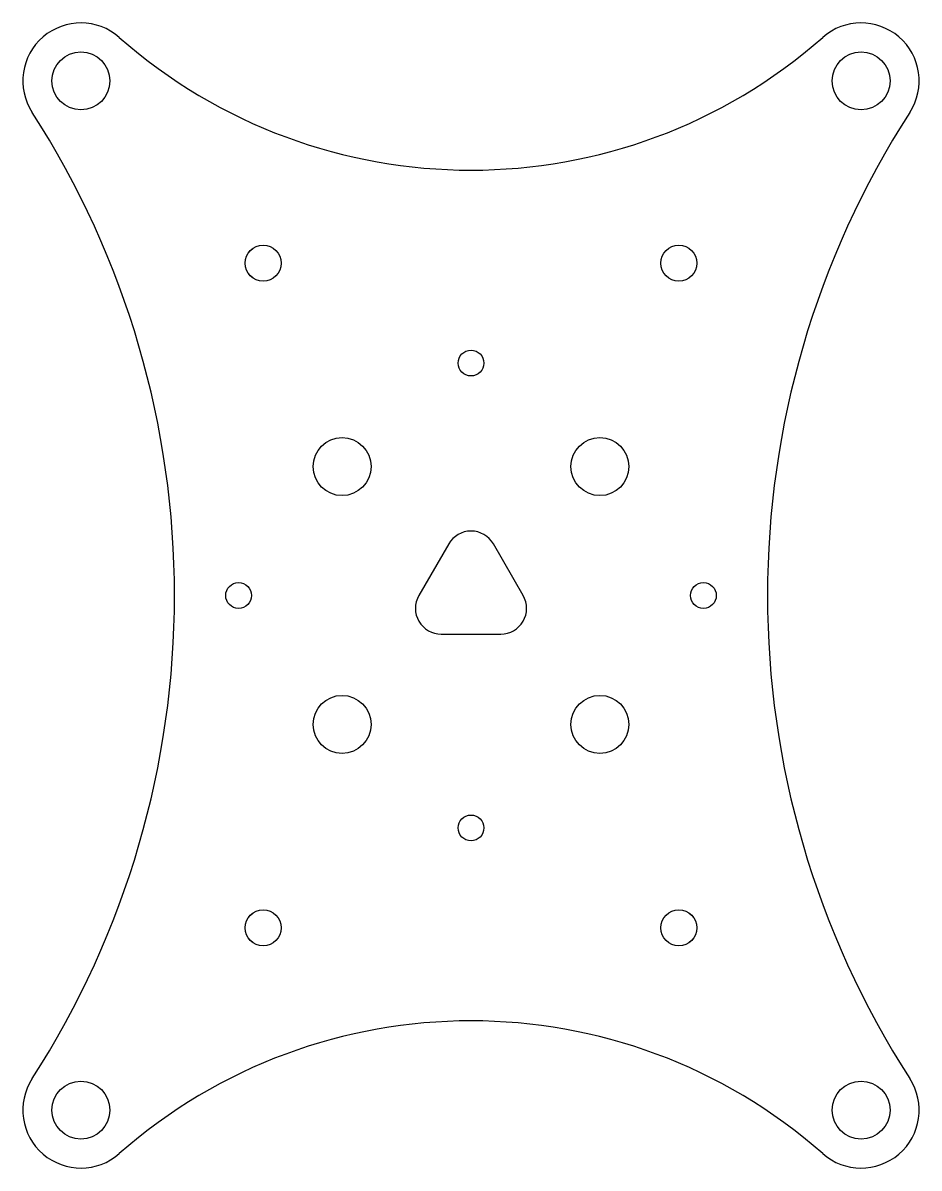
# Model space of a CAD drawing. Header units: millimetres. Extents: x -34.8 to 34.8, y -44.4 to 44.4.
import ezdxf

# ---------------------------------------------------------------- set-up
doc = ezdxf.new("R2010")
doc.units = ezdxf.units.MM
doc.layers.get('0').update_dxf_attribs({"lineweight": 25, "true_color": 0xffffff})

# ---------------------------------------------------------------- blocks, each defined once
blk = doc.blocks.new('triangle')
for p, q in [((-3, 4.041), (-7, 1.732)), ((0, -2.309), (0, 2.309)), ((-7, -1.732), (-3, -4.041))]:
    blk.add_line(p, q)
for centre, start, end in [((-2, 2.309), 360, 120), ((-6, 0), 120, 240), ((-2, -2.309), 240, 360)]:
    blk.add_arc(centre, 2, start, end)

msp = doc.modelspace()

# ---------------------------------------------------------------- linework, layer by layer
for centre, radius in [((-30.26, 39.925), 2.25), ((30.26, 39.925), 2.25), ((-16.128, 25.784), 1.4), ((-16.12, 25.785), 1.4), ((-16.12, 25.785), 1.4), ((-16.12, 25.785), 1.4), ((-16.12, 25.785), 1.4), ((-16.12, 25.785), 1.4), ((-16.12, 25.785), 1.4), ((-16.12, 25.785), 1.4), ((-16.12, 25.785), 1.4), ((-16.12, 25.785), 1.4), ((16.12, 25.785), 1.4), ((16.12, 25.785), 1.4), ((16.12, 25.785), 1.4), ((16.12, 25.785), 1.4), ((16.12, 25.785), 1.4), ((16.12, 25.785), 1.4), ((16.12, 25.785), 1.4), ((16.12, 25.785), 1.4), ((16.12, 25.785), 1.4), ((16.126, 25.784), 1.4), ((0, 18.031), 1), ((-10, 10), 2.25), ((10, 10), 2.25), ((-18.031, 0), 1), ((18.031, 0), 1), ((-10, -10), 2.25), ((10, -10), 2.25), ((0, -18.031), 1), ((-16.128, -25.781), 1.4), ((-16.12, -25.785), 1.4), ((-16.12, -25.785), 1.4), ((-16.12, -25.785), 1.4), ((-16.12, -25.785), 1.4), ((-16.12, -25.785), 1.4), ((-16.12, -25.785), 1.4), ((-16.12, -25.785), 1.4), ((-16.12, -25.785), 1.4), ((-16.12, -25.785), 1.4), ((-16.12, -25.785), 1.4), ((-16.12, -25.785), 1.4), ((16.12, -25.785), 1.4), ((16.12, -25.785), 1.4), ((16.12, -25.785), 1.4), ((16.12, -25.785), 1.4), ((16.12, -25.785), 1.4), ((16.12, -25.785), 1.4), ((16.12, -25.785), 1.4), ((16.128, -25.784), 1.4), ((16.128, -25.784), 1.4), ((-30.26, -39.925), 2.25), ((30.26, -39.925), 2.25)]:
    msp.add_circle(centre, radius)
for centre, radius, start, end in [((-30.26, 39.925), 4.5, 48.62925, 212.82455), ((30.26, 39.925), 4.5, 327.17545, 131.37075), ((0, 74.284), 41.284, 228.62925, 311.37075), ((-92.154, 0), 69.154, 327.17545, 32.82455), ((92.154, 0), 69.154, 147.17545, 212.82455), ((0, -74.284), 41.284, 48.62925, 131.37075), ((-30.26, -39.925), 4.5, 147.17545, 311.37075), ((30.26, -39.925), 4.5, 228.62925, 32.82455)]:
    msp.add_arc(centre, radius, start, end)

# ---------------------------------------------------------------- block references
at = {"rotation": 30}
msp.add_blockref('triangle', (2.887, 2), dxfattribs=at)

doc.saveas('drawing.dxf')
